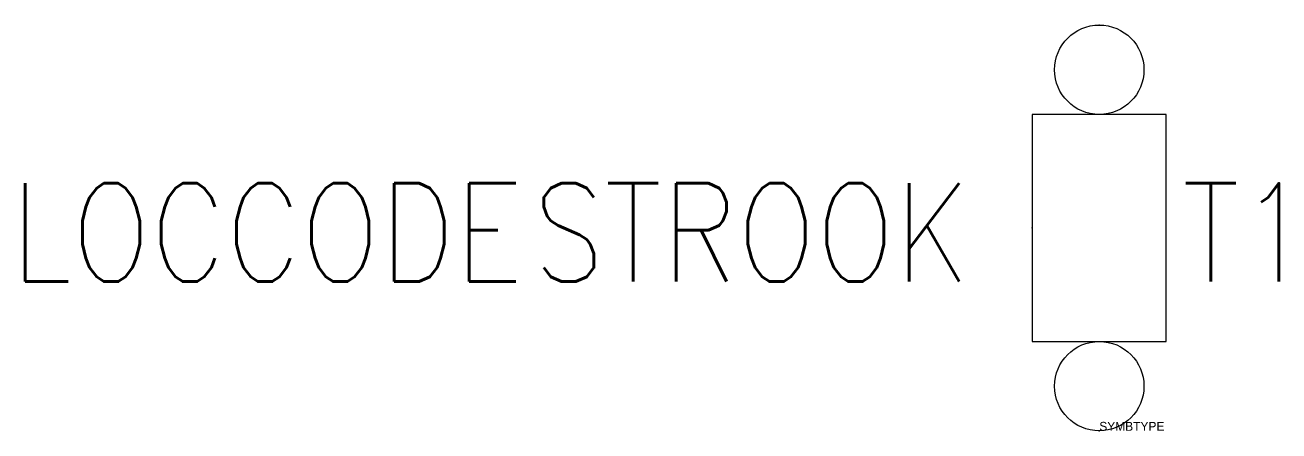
# Model space of a CAD drawing. Header units: inches. Extents: x -18.8 to 9.2, y 32.4 to 41.5.
import ezdxf
from ezdxf.enums import TextEntityAlignment as Align

# ---------------------------------------------------------------- set-up
doc = ezdxf.new("R2010")
doc.units = ezdxf.units.IN
doc.header["$MEASUREMENT"] = 0
doc.linetypes.add('DASHED', pattern=[18.75, 12.5, -6.25])
for name, color, linetype in [('1', 7, 'Continuous'), ('10', 1, 'DASHED'), ('11', 3, 'DASHED'), ('A', 7, 'Continuous'), ('C', 7, 'Continuous')]:
    doc.layers.add(name, color=color, linetype=linetype)
doc.styles.add('ROMANS', font='ROMANS', dxfattribs={"width": 0.85})

msp = doc.modelspace()

# ---------------------------------------------------------------- linework, layer by layer
at = {"layer": '1'}
for p, q in [((3.7, 39.5), (3.7, 34.417)), ((6.7, 39.5), (3.7, 39.5)), ((6.7, 34.417), (6.7, 39.5)), ((3.7, 34.417), (6.7, 34.417))]:
    msp.add_line(p, q, dxfattribs=at)
for centre in [(5.2, 40.5), (5.2, 33.417)]:
    msp.add_circle(centre, 1, dxfattribs=at)
at = {"layer": 'A', "color": 1}
msp.add_point((3.7, 36.959), dxfattribs=at)
msp.add_point((3.7, 36.959), dxfattribs=at)
at = {"layer": 'C', "color": 1}
msp.add_point((5.2, 41.5), dxfattribs=at)
at = {"layer": 'C', "color": 2}
msp.add_point((5.2, 32.417), dxfattribs=at)

# ---------------------------------------------------------------- texts
at = {"flags": 1}
msp.add_attdef('SYMBTYPE', (5.2, 32.417), 'KL', height=0.2, dxfattribs=at)
at = {"layer": '10', "style": 'ROMANS', "width": 0.85}
msp.add_attdef('T1', (7.055, 35.757), '', height=2.2, dxfattribs=at)
at = {"layer": '11', "style": 'ROMANS', "width": 0.85}
for tag, p in [('LOCCODE', (-7.693, 35.757)), ('STROOK', (2.307, 35.757))]:
    msp.add_attdef(tag, text='', height=2.2, dxfattribs=at).set_placement(p, align=Align.RIGHT)

doc.saveas('drawing.dxf')
